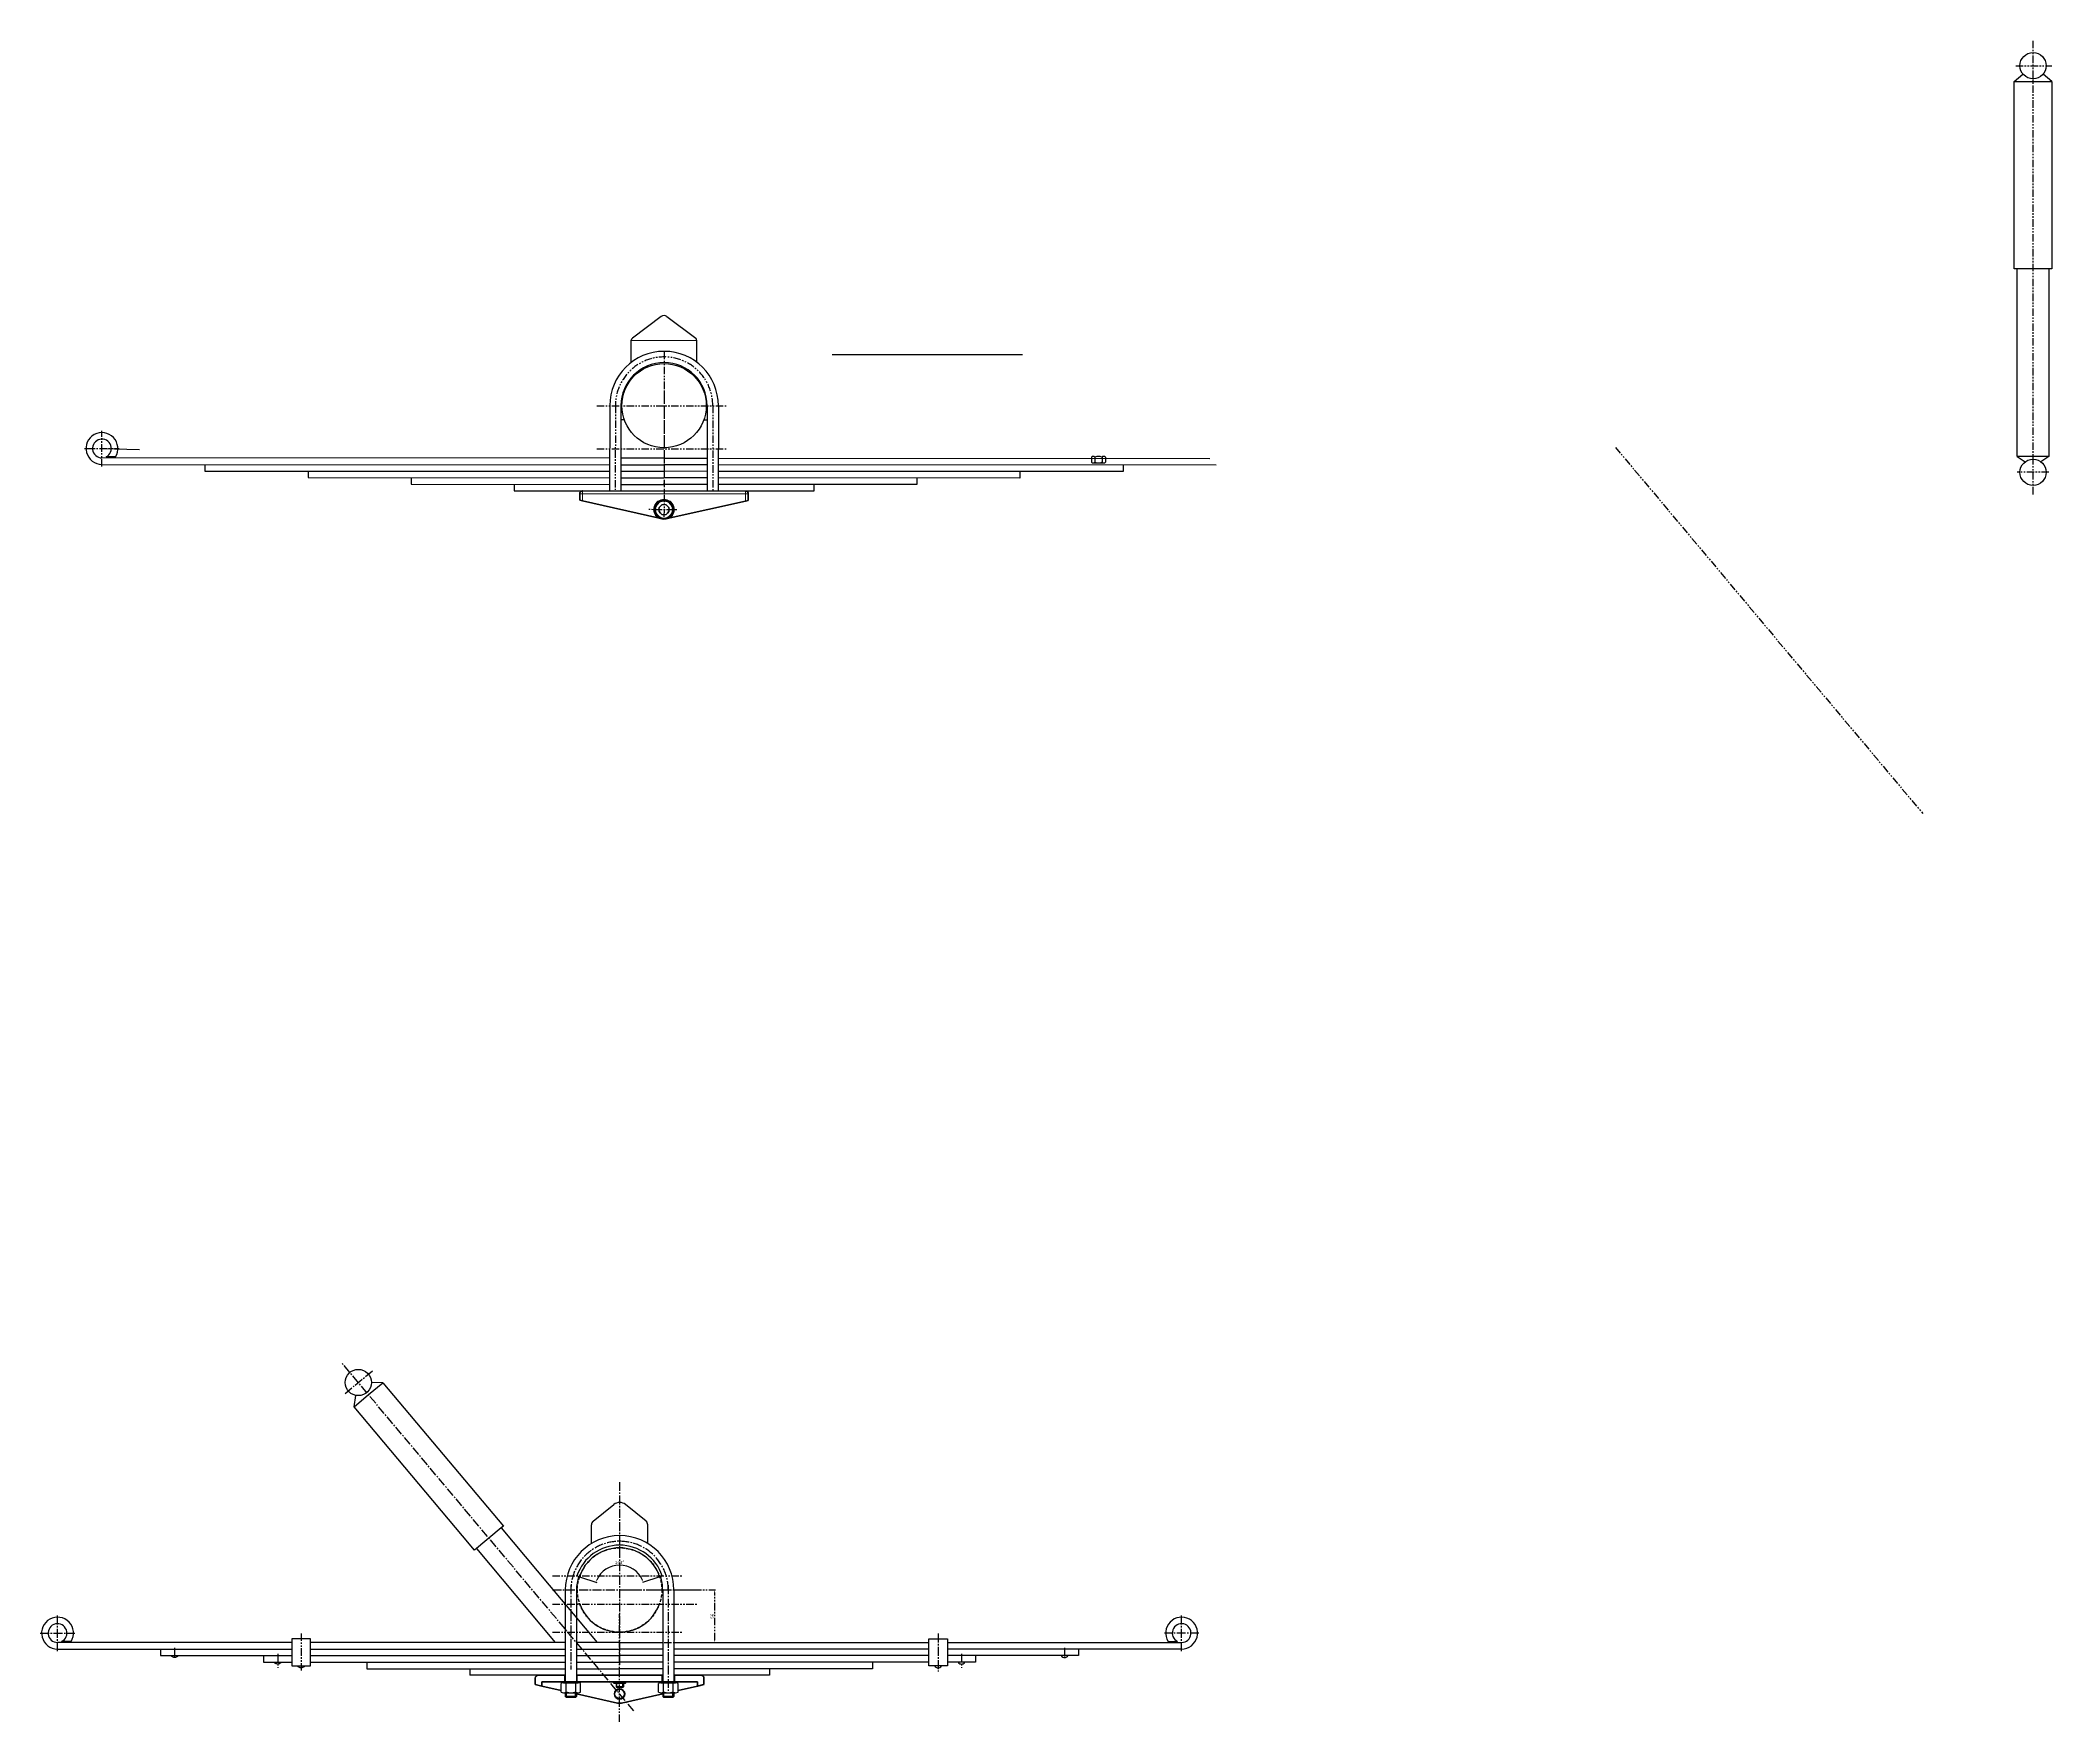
# Model space of a CAD drawing. Header units: millimetres. Extents: x -4667 to 8941, y -1665 to 5310.
# Drawn here: x 1885 to 4032, y -1665 to 130 of the extents above; entities that cross this region are included whole.
import ezdxf

# ---------------------------------------------------------------- set-up
doc = ezdxf.new("R2010")
doc.units = ezdxf.units.MM
for name, pattern in [('CENTER2', [28.575, 19.05, -3.175, 3.175, -3.175]), ('DASHED2', [9.525, 6.35, -3.175]), ('PHANTOM2', [31.75, 15.875, -3.175, 3.175, -3.175, 3.175, -3.175])]:
    doc.linetypes.add(name, pattern=pattern)
for name, color, linetype in [('双点划线、', 3, 'PHANTOM2'), ('点划线', 6, 'CENTER2'), ('细实线', 3, 'CONTINUOUS'), ('虚线', 4, 'DASHED2')]:
    doc.layers.add(name, color=color, linetype=linetype)
doc.layers.add('粗实线', color=2, linetype='CONTINUOUS', lineweight=30)
doc.styles.get("Standard").update_dxf_attribs({"font": '', "height": 3.5})
doc.styles.get('Standard').set_extended_font_data('SimSun')
doc.dimstyles.new('无偏差', dxfattribs={"dimtxt": 3.5, "dimasz": 2.5, "dimexe": 1, "dimexo": 0, "dimgap": 1, "dimtad": 1, "dimtoh": 1, "dimdec": 0, "dimzin": 0, "dimdsep": 46, "dimtxsty": 'Standard', "dimcen": 2.5, "dimclrd": 256, "dimadec": 0, "dimazin": 0, "dimtfac": 1, "dimtdec": 0, "dimtofl": 0, "dimtmove": 0, "dimatfit": 3, "dimfxl": 1, "dimtolj": 1, "dimtzin": 0, "dimarcsym": 0})
doc.dimstyles.new('无偏差$0', dxfattribs={"dimtxt": 3.5, "dimasz": 2.5, "dimexe": 1, "dimexo": 0, "dimgap": 1, "dimtad": 1, "dimtoh": 1, "dimdec": 0, "dimzin": 0, "dimdsep": 46, "dimtxsty": 'Standard', "dimcen": 2.5, "dimclrd": 256, "dimadec": 0, "dimazin": 0, "dimtfac": 1, "dimtdec": 0, "dimtofl": 0, "dimtmove": 0, "dimatfit": 3, "dimfxl": 1, "dimtolj": 1, "dimtzin": 0, "dimarcsym": 0})

# ---------------------------------------------------------------- blocks, each defined once
blk = doc.blocks.new('*D155')
at = {"layer": '双点划线、', "color": 0, "lineweight": -2, "ltscale": 0.5}
for p, q in [((2503.4, -1524.3), (2605.9, -1524.3)), ((2503.4, -1580.3), (2605.9, -1580.3))]:
    blk.add_line(p, q, dxfattribs=at)
at = {"layer": '双点划线、', "lineweight": -2, "ltscale": 0.5}
blk.add_line((2604.9, -1577.8), (2604.9, -1526.8), dxfattribs=at)
at = {"layer": '双点划线、', "ltscale": 0.5}
for points in [[(2604.5, -1526.8), (2605.4, -1526.8), (2604.9, -1524.3)], [(2604.5, -1577.8), (2605.4, -1577.8), (2604.9, -1580.3)]]:
    blk.add_solid(points, dxfattribs=at)
at = {"layer": '双点划线、', "color": 0, "ltscale": 0.5, "insert": (2602.2, -1552.3), "char_height": 3.5, "attachment_point": 5, "rotation": 90}
blk.add_mtext('\\A1;56', dxfattribs=at)
blk = doc.blocks.new('*D156')
at = {"layer": '细实线', "color": 0, "lineweight": -2, "ltscale": 0.5}
for p, q in [((2460.7, -1510.2), (2479.1, -1516.2)), ((2546.2, -1510.2), (2527.8, -1516.2))]:
    blk.add_line(p, q, dxfattribs=at)
at = {"layer": '细实线', "lineweight": -2, "ltscale": 0.5}
blk.add_arc((2503.4, -1524.3), 26.6, 23.631, 156.369, dxfattribs=at)
at = {"layer": '细实线', "ltscale": 0.5}
for points in [[(2479.4, -1513.7), (2478.6, -1513.5), (2478.1, -1515.9)], [(2528.2, -1513.5), (2527.4, -1513.7), (2528.7, -1515.9)]]:
    blk.add_solid(points, dxfattribs=at)
at = {"layer": '细实线', "color": 0, "ltscale": 0.5, "insert": (2503.4, -1494.9), "char_height": 3.5, "attachment_point": 5}
blk.add_mtext('\\A1;143°', dxfattribs=at)

msp = doc.modelspace()

# ---------------------------------------------------------------- linework, layer by layer
at = {"layer": '双点划线、', "ltscale": 0.5}
for p, q in [((4012.3, -354.8), (4012.3, 130)), ((3993.8, 102.8), (4032.3, 102.8)), ((2550.9, -202.7), (2550.8, -345.5)), ((2550.9, -244), (2550.8, -381.4)), ((2479.1, -260.1), (2617.8, -260.2)), ((2498.9, -260.1), (2498.8, -349.9)), ((2602.9, -260.2), (2602.8, -351.1)), ((1950.8, -325.1), (1950.8, -286.8)), ((1932.3, -305.8), (1969.2, -305.8)), ((2479.1, -306.1), (2617.8, -306.2)), ((3566.5, -304.6), (3894.5, -695.4)), ((4029.3, -331.2), (3995.3, -331.2)), ((2564.6, -371.2), (2534.7, -371.1)), ((2431.7, -1509.3), (2570.4, -1509.3)), ((2431.7, -1539.3), (2586.4, -1539.3)), ((2503.4, -1665), (2503.4, -1550.1)), ((2163.4, -1570.7), (2163.4, -1611.4)), ((2431.7, -1569.3), (2570.4, -1569.3))]:
    msp.add_line(p, q, dxfattribs=at)
msp.add_arc((2550.9, -260.1), 52, 359.9686, 179.9686, dxfattribs=at)
at = {"layer": '点划线', "ltscale": 0.5}
for p, q in [((2518.6, -1653.3), (2207, -1282)), ((2210.3, -1314.7), (2239.8, -1290)), ((2503.4, -1409.1), (2503.4, -1604.6)), ((2431.7, -1524.3), (2583.8, -1524.3)), ((2451.4, -1519.3), (2451.4, -1609)), ((2555.4, -1519.3), (2555.4, -1633.1)), ((1903.4, -1589.6), (1903.4, -1551.3)), ((3103.4, -1589.6), (3103.4, -1551.3)), ((1884.9, -1570.3), (1921.8, -1570.3)), ((2028.4, -1586.1), (2028.4, -1595.4)), ((2843.4, -1570.7), (2843.4, -1611.4)), ((2978.4, -1586.1), (2978.4, -1595.4)), ((3121.9, -1570.3), (3085, -1570.3)), ((2138.4, -1592.3), (2138.4, -1607.4)), ((2868.4, -1592.3), (2868.4, -1607.4))]:
    msp.add_line(p, q, dxfattribs=at)
msp.add_arc((2503.4, -1524.3), 52, 0, 180, dxfattribs=at)
at = {"layer": '粗实线', "ltscale": 0.5}
for p, q in [((3992.3, 85.8), (4001.5, 93.8)), ((4032.3, 85.8), (4023, 93.8)), ((3992.3, -94.2), (3992.3, 85.8)), ((3992.3, 85.8), (4012.3, 85.8)), ((4012.3, 85.8), (4032.3, 85.8)), ((4032.3, 85.8), (4032.3, -114.2)), ((3992.3, -114.2), (3992.3, -94.2)), ((4029.3, -114.2), (3992.3, -114.2)), ((3995.3, -314.2), (3995.3, -114.2)), ((4032.3, -114.2), (4029.3, -114.2)), ((4029.3, -114.2), (4029.3, -134.2)), ((4029.3, -134.2), (4029.3, -314.2)), ((2547.9, -164.9), (2517.1, -187.9)), ((2553.9, -164.9), (2584.7, -188)), ((2515.9, -213.9), (2515.9, -190.3)), ((2515.9, -190.3), (2585.9, -190.4)), ((2585.9, -213.9), (2585.9, -190.4)), ((2730.5, -205.6), (2933.5, -205.6)), ((2508.4, -245.1), (2507.4, -245.1)), ((2593.3, -245.2), (2594.4, -245.2)), ((2492.9, -260.1), (2492.8, -351.1)), ((2504.9, -260.1), (2504.8, -351.1)), ((2508.4, -275.1), (2504.9, -275.1)), ((2593.3, -275.2), (2596.9, -275.2)), ((2596.9, -260.2), (2596.9, -351.2)), ((2608.9, -260.2), (2608.8, -351.2)), ((1950.8, -305.8), (1990.8, -307)), ((2492.8, -316.1), (1950.8, -315.8)), ((1965.3, -314.8), (1955.2, -314.8)), ((2550.8, -316.1), (2504.8, -316.1)), ((2550.8, -316.1), (2596.8, -316.2)), ((2608.8, -316.2), (3133.5, -316.5)), ((3007.1, -315), (3007.1, -320.5)), ((3009, -321.1), (3020.2, -321.1)), ((3010.9, -315), (3010.9, -320.5)), ((3012, -314.3), (3012, -314.3)), ((3018.4, -315), (3018.4, -320.5)), ((3022.1, -315), (3022.1, -320.5)), ((4029.3, -314.2), (3995.3, -314.2)), ((3995.3, -314.2), (4004, -319.9)), ((4029.3, -314.2), (4020.5, -319.9)), ((1950.8, -322.8), (2492.8, -323.1)), ((2060.8, -322.9), (2060.8, -329.9)), ((2060.8, -329.9), (2492.8, -330.1)), ((2170.8, -329.9), (2170.8, -336.9)), ((2170.8, -336.9), (2492.8, -337.1)), ((2280.8, -337), (2280.8, -344)), ((2504.8, -323.1), (2550.8, -323.1)), ((2504.8, -330.1), (2550.8, -330.1)), ((2504.8, -337.1), (2550.8, -337.1)), ((2596.8, -323.2), (2550.8, -323.1)), ((2596.8, -330.2), (2550.8, -330.1)), ((2596.8, -337.2), (2550.8, -337.1)), ((3140.3, -323.5), (2608.8, -323.2)), ((3040.8, -330.4), (2608.8, -330.2)), ((2930.8, -337.4), (2608.8, -337.2)), ((2820.8, -337.3), (2820.8, -344.3)), ((2930.8, -330.4), (2930.8, -337.4)), ((3040.8, -323.4), (3040.8, -330.4)), ((2280.8, -344), (2492.8, -344.1)), ((2390.8, -344.1), (2390.8, -351.1)), ((2390.8, -351.1), (2507.8, -351.1)), ((2504.8, -344.1), (2550.8, -344.1)), ((2519.8, -351.1), (2550.8, -351.1)), ((2596.8, -344.2), (2550.8, -344.1)), ((2581.8, -351.2), (2550.8, -351.1)), ((2710.8, -351.2), (2593.8, -351.2)), ((2820.8, -344.3), (2608.8, -344.2)), ((2710.8, -344.2), (2710.8, -351.2)), ((2235.4, -1315.8), (2250.7, -1303)), ((2250.7, -1303), (2238.5, -1302.8)), ((2250.7, -1303), (2379.3, -1456.2)), ((2220.1, -1328.7), (2235.4, -1315.8)), ((2220.1, -1328.7), (2222, -1316.6)), ((2335.8, -1466.6), (2220.1, -1328.7)), ((2475.3, -1450.8), (2497.1, -1433.1)), ((2531.6, -1450.8), (2509.7, -1433.1)), ((2377, -1458.1), (2348.6, -1481.9)), ((2379.3, -1456.2), (2377, -1458.1)), ((2377, -1458.1), (2389.8, -1473.4)), ((2473.4, -1474.6), (2473.4, -1454.7)), ((2533.4, -1474.6), (2533.4, -1454.7)), ((2348.6, -1481.9), (2335.8, -1466.6)), ((2435.1, -1580.3), (2350.9, -1480)), ((2389.8, -1473.4), (2479.5, -1580.3)), ((2445.4, -1524.3), (2445.4, -1622.3)), ((2457.4, -1524.3), (2457.4, -1622.3)), ((2460.7, -1510.2), (2457.9, -1509.3)), ((2546.2, -1510.2), (2548.9, -1509.3)), ((2549.4, -1524.3), (2549.4, -1622.3)), ((2561.4, -1524.3), (2561.4, -1622.3)), ((2461, -1539.3), (2457.4, -1539.3)), ((2545.9, -1539.3), (2549.4, -1539.3)), ((2153.4, -1580.3), (1903.4, -1580.3)), ((1903.4, -1587.3), (2153.4, -1587.3)), ((1917.8, -1579.3), (1907.8, -1579.3)), ((2013.4, -1587.3), (2013.4, -1594.3)), ((2173.4, -1576.3), (2153.4, -1576.3)), ((2153.4, -1576.3), (2153.4, -1605.3)), ((2173.4, -1605.3), (2173.4, -1576.3)), ((2445.4, -1580.3), (2173.4, -1580.3)), ((2173.4, -1587.3), (2445.4, -1587.3)), ((2503.4, -1580.3), (2457.4, -1580.3)), ((2457.4, -1587.3), (2503.4, -1587.3)), ((2503.4, -1580.3), (2549.4, -1580.3)), ((2549.4, -1587.3), (2503.4, -1587.3)), ((2561.4, -1580.3), (2833.4, -1580.3)), ((2833.4, -1587.3), (2561.4, -1587.3)), ((2833.4, -1576.3), (2853.4, -1576.3)), ((2833.4, -1605.3), (2833.4, -1576.3)), ((2853.4, -1576.3), (2853.4, -1605.3)), ((2853.4, -1580.3), (3103.4, -1580.3)), ((3103.4, -1587.3), (2853.4, -1587.3)), ((2993.4, -1587.3), (2993.4, -1594.3)), ((3089, -1579.3), (3099.1, -1579.3)), ((2013.4, -1594.3), (2153.4, -1594.3)), ((2123.4, -1594.3), (2123.4, -1601.3)), ((2123.4, -1601.3), (2153.4, -1601.3)), ((2153.4, -1605.3), (2173.4, -1605.3)), ((2173.4, -1594.3), (2445.4, -1594.3)), ((2173.4, -1601.3), (2445.4, -1601.3)), ((2233.4, -1601.3), (2233.4, -1608.3)), ((2233.4, -1608.3), (2445.4, -1608.3)), ((2343.4, -1608.3), (2343.4, -1615.3)), ((2457.4, -1594.3), (2503.4, -1594.3)), ((2457.4, -1601.3), (2503.4, -1601.3)), ((2457.4, -1608.3), (2503.4, -1608.3)), ((2549.4, -1594.3), (2503.4, -1594.3)), ((2549.4, -1601.3), (2503.4, -1601.3)), ((2549.4, -1608.3), (2503.4, -1608.3)), ((2833.4, -1594.3), (2561.4, -1594.3)), ((2833.4, -1601.3), (2561.4, -1601.3)), ((2773.4, -1608.3), (2561.4, -1608.3)), ((2663.4, -1608.3), (2663.4, -1615.3)), ((2773.4, -1601.3), (2773.4, -1608.3)), ((2853.4, -1605.3), (2833.4, -1605.3)), ((2993.4, -1594.3), (2853.4, -1594.3)), ((2883.4, -1601.3), (2853.4, -1601.3)), ((2883.4, -1594.3), (2883.4, -1601.3)), ((2445.4, -1615.3), (2343.4, -1615.3)), ((2441, -1633.2), (2441, -1624.2)), ((2443.6, -1623.3), (2459.2, -1623.3)), ((2444.4, -1623.3), (2444.4, -1622.3)), ((2451.4, -1623.3), (2444.4, -1623.3)), ((2446.2, -1633.2), (2446.2, -1624.2)), ((2451.4, -1623.3), (2450.4, -1622.3)), ((2451.4, -1622.3), (2462.9, -1622.3)), ((2451.4, -1623.3), (2458.4, -1623.3)), ((2453.4, -1623.3), (2452.4, -1622.3)), ((2456.6, -1633.2), (2456.6, -1624.2)), ((2549.4, -1615.3), (2457.4, -1615.3)), ((2458.4, -1623.3), (2458.4, -1622.3)), ((2461.8, -1633.2), (2461.8, -1624.2)), ((2496.9, -1623.4), (2496.9, -1622.3)), ((2496.9, -1623.4), (2497.7, -1624)), ((2509.2, -1624), (2497.7, -1624)), ((2503.4, -1622.3), (2503.4, -1623.4)), ((2509.2, -1624), (2509.9, -1623.4)), ((2509.9, -1623.4), (2509.9, -1622.3)), ((2545, -1633.2), (2545, -1624.2)), ((2547.6, -1623.3), (2563.2, -1623.3)), ((2548.4, -1623.3), (2548.4, -1622.3)), ((2555.4, -1623.3), (2548.4, -1623.3)), ((2550.2, -1633.2), (2550.2, -1624.2)), ((2555.4, -1623.3), (2554.4, -1622.3)), ((2555.4, -1622.3), (2566.9, -1622.3)), ((2555.4, -1623.3), (2562.4, -1623.3)), ((2557.4, -1623.3), (2556.4, -1622.3)), ((2560.6, -1633.2), (2560.6, -1624.2)), ((2663.4, -1615.3), (2561.4, -1615.3)), ((2562.4, -1623.3), (2562.4, -1622.3)), ((2565.8, -1633.2), (2565.8, -1624.2)), ((2443.6, -1634.1), (2459.2, -1634.1)), ((2547.6, -1634.1), (2563.2, -1634.1))]:
    msp.add_line(p, q, dxfattribs=at)
at = {"layer": '粗实线', "lineweight": 35, "ltscale": 0.175}
for p, q in [((2460.8, -354.1), (2460.8, -361.1)), ((2640.8, -354.2), (2640.8, -361.2)), ((2413.4, -1618.3), (2413.4, -1625.3)), ((2444.9, -1622.3), (2444.9, -1615.3)), ((2457.9, -1622.3), (2457.9, -1615.3)), ((2548.9, -1622.3), (2548.9, -1615.3)), ((2561.9, -1622.3), (2561.9, -1615.3)), ((2593.4, -1618.3), (2593.4, -1625.3))]:
    msp.add_line(p, q, dxfattribs=at)
at = {"layer": '粗实线', "lineweight": 13, "ltscale": 0.075}
for p, q in [((2460.8, -354.1), (2463.8, -354.1)), ((2463.8, -354.1), (2463.8, -351.1)), ((2637.8, -354.2), (2637.8, -351.2)), ((2640.8, -354.2), (2637.8, -354.2))]:
    msp.add_line(p, q, dxfattribs=at)
at = {"layer": '粗实线', "lineweight": 35, "ltscale": 0.076875}
for p, q in [((2460.8, -361.1), (2463.8, -361.8)), ((2640.8, -361.2), (2637.8, -361.9))]:
    msp.add_line(p, q, dxfattribs=at)
at = {"layer": '粗实线', "lineweight": 35}
for p, q in [((2463.8, -351.1), (2637.8, -351.2)), ((2463.8, -351.1), (2637.8, -351.2)), ((2463.8, -361.8), (2544.1, -379.9)), ((2637.8, -361.9), (2557.5, -379.9)), ((2444.9, -1615.3), (2416.4, -1615.3)), ((2444.9, -1622.3), (2420.4, -1622.3)), ((2441, -1631.5), (2420.4, -1626.9)), ((2548.9, -1615.3), (2457.9, -1615.3)), ((2548.9, -1622.3), (2457.9, -1622.3)), ((2590.4, -1615.3), (2561.9, -1615.3)), ((2586.4, -1622.3), (2561.9, -1622.3)), ((2565.8, -1631.5), (2586.4, -1626.9)), ((2501.2, -1645), (2457.4, -1635.2)), ((2505.6, -1645), (2549.4, -1635.2))]:
    msp.add_line(p, q, dxfattribs=at)
at = {"layer": '粗实线', "lineweight": 13, "ltscale": 0.191875}
for p, q in [((2463.8, -354.1), (2463.8, -361.8)), ((2637.8, -354.2), (2637.8, -361.9))]:
    msp.add_line(p, q, dxfattribs=at)
at = {"layer": '粗实线', "lineweight": 13}
msp.add_line((2463.8, -354.1), (2637.8, -354.2), dxfattribs=at)
at = {"layer": '粗实线', "lineweight": 35, "ltscale": 0.114564}
for p, q in [((2544.1, -379.9), (2548.6, -380.9)), ((2557.5, -379.9), (2553, -380.9))]:
    msp.add_line(p, q, dxfattribs=at)
at = {"layer": '粗实线', "lineweight": 35, "ltscale": 0.179375}
for p, q in [((2413.4, -1625.3), (2420.4, -1626.9)), ((2593.4, -1625.3), (2586.4, -1626.9))]:
    msp.add_line(p, q, dxfattribs=at)
at = {"layer": '粗实线', "lineweight": 35, "ltscale": 0.114375}
for p, q in [((2420.4, -1622.3), (2420.4, -1626.9)), ((2586.4, -1622.3), (2586.4, -1626.9))]:
    msp.add_line(p, q, dxfattribs=at)
at = {"layer": '粗实线', "lineweight": 35, "ltscale": 0.1625}
for p, q in [((2451.4, -1622.3), (2444.9, -1622.3)), ((2457.9, -1622.3), (2451.4, -1622.3)), ((2555.4, -1622.3), (2548.9, -1622.3)), ((2561.9, -1622.3), (2555.4, -1622.3))]:
    msp.add_line(p, q, dxfattribs=at)
at = {"layer": '粗实线'}
for p, q in [((2499.6, -1624), (2499.6, -1627.5)), ((2500.4, -1628.3), (2499.6, -1627.5)), ((2507.6, -1627.5), (2499.6, -1627.5)), ((2506.8, -1628.3), (2500.4, -1628.3)), ((2507.6, -1627.5), (2506.8, -1628.3)), ((2507.6, -1624), (2507.6, -1627.5)), ((2445.4, -1634.1), (2445.4, -1637.9)), ((2446.6, -1639.1), (2445.4, -1637.9)), ((2457.4, -1637.9), (2445.4, -1637.9)), ((2456.2, -1639.1), (2446.6, -1639.1)), ((2457.4, -1637.9), (2456.2, -1639.1)), ((2457.4, -1634.1), (2457.4, -1637.9)), ((2549.4, -1634.1), (2549.4, -1637.9)), ((2550.6, -1639.1), (2549.4, -1637.9)), ((2561.4, -1637.9), (2549.4, -1637.9)), ((2560.2, -1639.1), (2550.6, -1639.1)), ((2561.4, -1637.9), (2560.2, -1639.1)), ((2561.4, -1634.1), (2561.4, -1637.9))]:
    msp.add_line(p, q, dxfattribs=at)
at = {"layer": '粗实线', "ltscale": 0.5}
for centre, radius in [((4012.3, 102.8), 14), ((2550.9, -260.1), 45), ((4012.3, -331.2), 14), ((2224.5, -1302.8), 14), ((2503.4, -1635.3), 5)]:
    msp.add_circle(centre, radius, dxfattribs=at)
at = {"layer": '粗实线', "lineweight": 35}
for centre, radius in [((2550.8, -371.1), 10), ((2550.8, -371.1), 5.5), ((2503.4, -1635.3), 5.5)]:
    msp.add_circle(centre, radius, dxfattribs=at)
at = {"layer": '粗实线', "lineweight": 13}
msp.add_circle((2550.8, -371.1), 9, dxfattribs=at)
at = {"layer": '粗实线', "ltscale": 0.5}
for centre, radius, start, end in [((2550.9, -168.9), 5, 53.2261, 126.7252), ((2518.9, -190.3), 3, 126.7252, 179.9757), ((2582.9, -190.4), 3, 359.9757, 53.2261), ((2550.9, -260.1), 58, 359.9686, 179.9686), ((2550.9, -260.1), 46, 359.9686, 179.9686), ((1950.8, -305.8), 17, 328.0029, 269.9686), ((1950.8, -305.8), 10, 295.8106, 269.9686), ((3009, -317.4), 3.03, 51.7868, 128.2132), ((3009, -318.1), 3.03, 231.7868, 308.2132), ((3014.6, -325.5), 11.2, 70.3471, 109.6529), ((3014.6, -310), 11.2, 250.3471, 289.6529), ((3020.2, -317.4), 3.03, 51.7868, 128.2132), ((3020.2, -318.1), 3.03, 231.7868, 308.2132), ((2503.4, -1440.9), 10, 51.1043, 128.8957), ((2478.4, -1454.7), 5, 128.8957, 180), ((2528.4, -1454.7), 5, 0, 51.1043), ((2503.4, -1524.3), 58, 0, 180), ((2503.4, -1524.3), 47.9, 18.2512, 161.7488), ((2503.4, -1524.3), 45, 18.2512, 161.7488), ((2503.4, -1524.3), 46, 161.7488, 180), ((2503.4, -1524.3), 46, 0, 18.2512), ((2503.4, -1524.3), 45, 199.4712, 340.5288), ((1903.4, -1570.3), 17, 328.0343, 270), ((1903.4, -1570.3), 10, 295.8419, 270), ((3103.4, -1570.3), 17, 270, 211.9657), ((3103.4, -1570.3), 10, 270, 244.1581), ((2443.6, -1627.5), 4.2, 51.7868, 128.2132), ((2451.4, -1638.7), 15.4, 70.3471, 109.6529), ((2459.2, -1627.5), 4.2, 51.7868, 128.2132), ((2500.2, -1615.6), 8.45, 247.3801, 292.6199), ((2506.7, -1615.6), 8.45, 247.3801, 292.6199), ((2547.6, -1627.5), 4.2, 51.7868, 128.2132), ((2555.4, -1638.7), 15.4, 70.3471, 109.6529), ((2563.2, -1627.5), 4.2, 51.7868, 128.2132), ((2443.6, -1629.9), 4.2, 231.7868, 308.2132), ((2451.4, -1618.6), 15.4, 250.3471, 289.6529), ((2459.2, -1629.9), 4.2, 231.7868, 308.2132), ((2547.6, -1629.9), 4.2, 231.7868, 308.2132), ((2555.4, -1618.6), 15.4, 250.3471, 289.6529), ((2563.2, -1629.9), 4.2, 231.7868, 308.2132)]:
    msp.add_arc(centre, radius, start, end, dxfattribs=at)
at = {"layer": '粗实线', "lineweight": 35}
for centre, radius, start, end in [((2463.8, -354.1), 3, 89.9686, 179.9686), ((2637.8, -354.2), 3, 359.9686, 89.9686), ((2416.4, -1618.3), 3, 90, 180), ((2590.4, -1618.3), 3, 360, 90), ((2503.4, -1635.3), 10, 257.3196, 282.6804)]:
    msp.add_arc(centre, radius, start, end, dxfattribs=at)
at = {"layer": '粗实线', "lineweight": 13}
msp.add_arc((2550.8, -371.1), 11, 307.269, 232.6683, dxfattribs=at)
at = {"layer": '粗实线', "ltscale": 0.5, "extrusion": (0, 0, -1)}
for centre in [(2028.4, -1594.3), (2138.4, -1601.3), (2163.4, -1605.3)]:
    msp.add_ellipse(centre, major_axis=(3.47, -0.05), ratio=0.595361, start_param=6.258506, end_param=9.400099, dxfattribs=at)
at = {"layer": '粗实线', "ltscale": 0.5}
for centre in [(2843.4, -1605.3), (2868.4, -1601.3), (2978.4, -1594.3)]:
    msp.add_ellipse(centre, major_axis=(-3.47, -0.05), ratio=0.595361, start_param=6.258506, end_param=9.400099, dxfattribs=at)
at = {"layer": '细实线'}
for p, q in [((2500.4, -1628.3), (2500.4, -1624)), ((2506.8, -1628.3), (2506.8, -1624)), ((2446.6, -1639.1), (2446.6, -1634.1)), ((2456.2, -1639.1), (2456.2, -1634.1)), ((2550.6, -1639.1), (2550.6, -1634.1)), ((2560.2, -1639.1), (2560.2, -1634.1))]:
    msp.add_line(p, q, dxfattribs=at)
at = {"layer": '虚线', "ltscale": 0.5}
msp.add_circle((2503.4, -1524.3), 45, dxfattribs=at)

# ---------------------------------------------------------------- dimensions: what is measured, and where the dimension line sits
at = {"layer": '双点划线、', "ltscale": 0.5}
dim = msp.add_linear_dim(base=(2604.9, -1524.3), p1=(2503.4, -1580.3), p2=(2503.4, -1524.3), angle=90, dimstyle='无偏差$0', dxfattribs=at)
dim.commit()
dim.dimension.update_dxf_attribs({"geometry": '*D155', "text_midpoint": (2602.2, -1552.3)})
at = {"layer": '细实线', "ltscale": 0.5}
dim = msp.add_angular_dim_2l(base=(2514.2225, -1499.9274), line1=((2546.1607, -1510.1824), (2548.9102, -1509.2757)), line2=((2460.6884, -1510.1824), (2457.9389, -1509.2757)), dimstyle='无偏差', dxfattribs=at)
dim.commit()
dim.dimension.update_dxf_attribs({"geometry": '*D156', "text_midpoint": (2503.4246, -1494.8905)})

doc.saveas('drawing.dxf')
